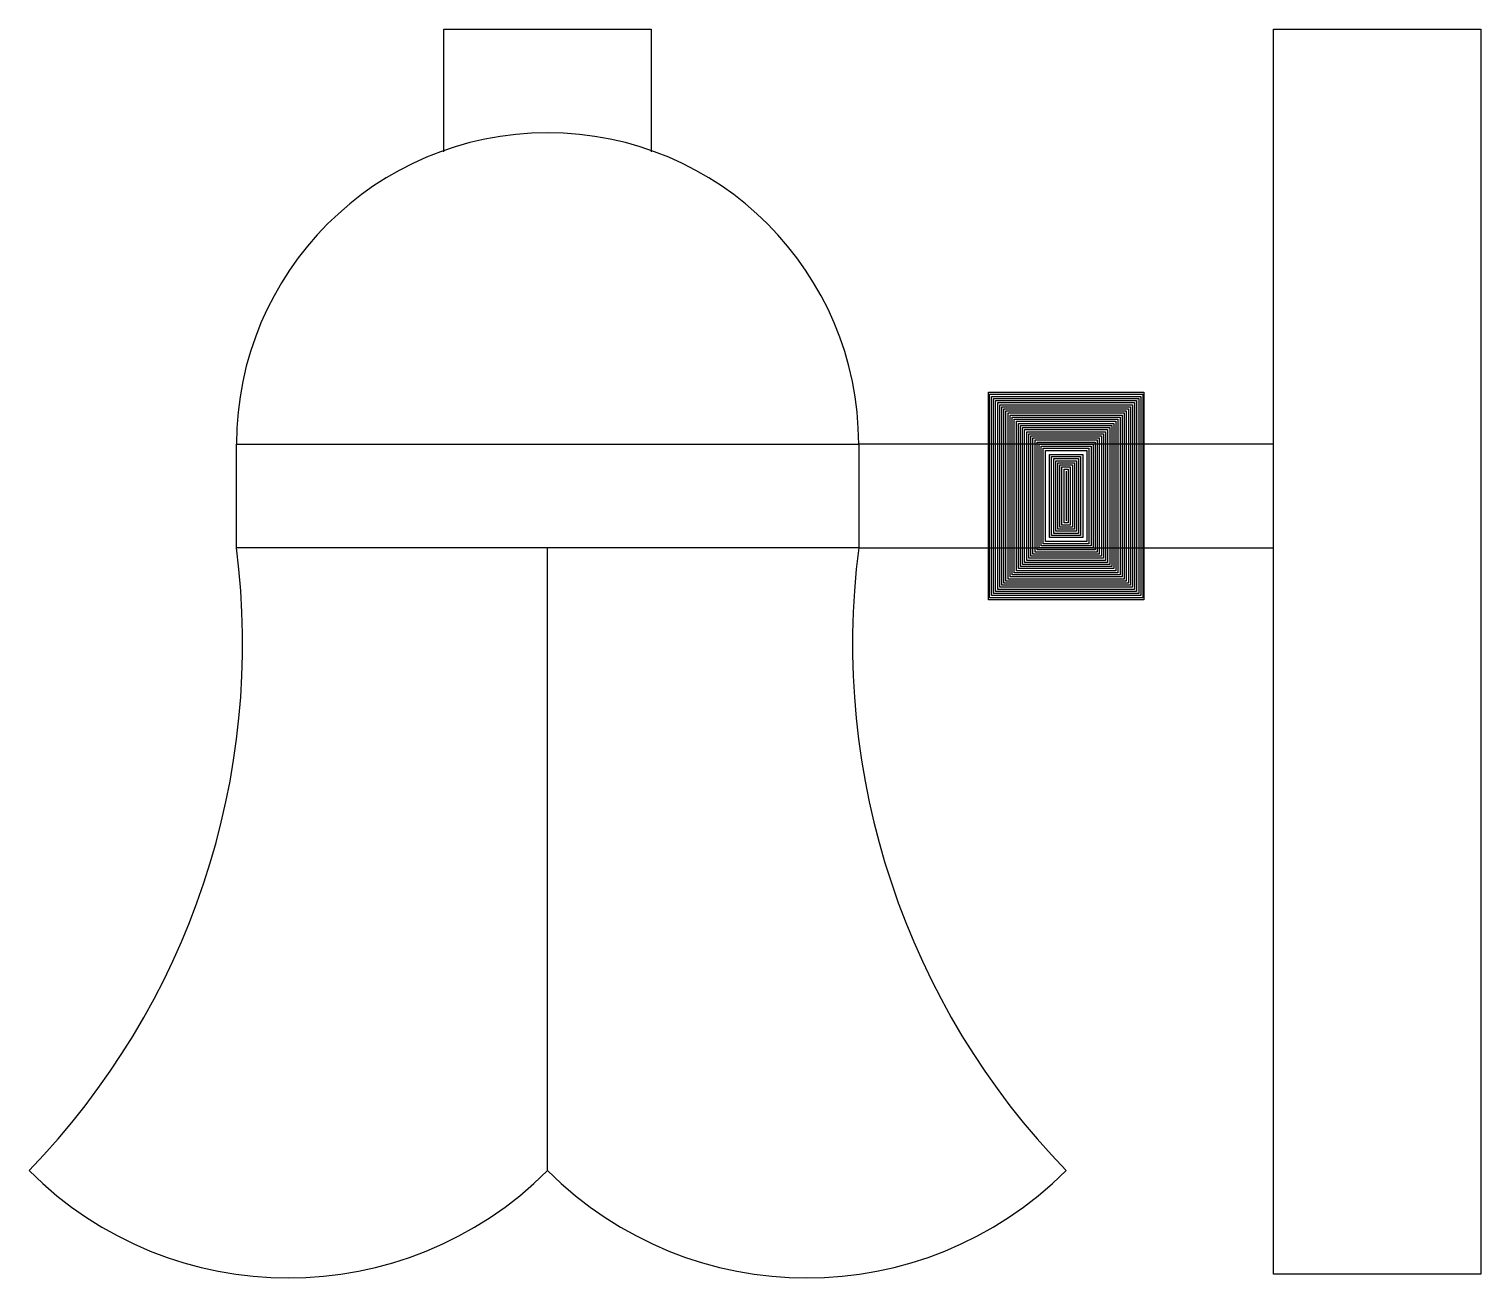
# Model space of a CAD drawing. Extents: x -7 to 0, y -0.02 to 6.
import ezdxf

# ---------------------------------------------------------------- set-up
doc = ezdxf.new("R2010")
doc.units = 0
doc.header["$MEASUREMENT"] = 0
doc.layers.get('0').update_dxf_attribs({"linetype": 'CONTINUOUS'})

msp = doc.modelspace()

# ---------------------------------------------------------------- linework, layer by layer
for p, q in [((-5, 6), (-4, 6)), ((-5, 5.4091), (-5, 6)), ((-4, 6), (-4, 5.4091)), ((-6, 3.5), (-6, 4)), ((-6, 4), (-3, 4)), ((-3, 4), (-3, 3.5)), ((-1, 4), (-3, 4)), ((-2, 3.87), (-2, 3.63)), ((-3, 3.5), (-6, 3.5)), ((-4.5, 0.5), (-4.5, 3.5)), ((-3, 3.5), (-1, 3.5))]:
    msp.add_line(p, q)
for points in [[(-1, 0), (-1, 6), (0, 6), (0, 0)], [(-2.375, 3.25), (-2.375, 4.25), (-1.625, 4.25), (-1.625, 3.25)], [(-2.37, 3.26), (-2.37, 4.24), (-1.63, 4.24), (-1.63, 3.26)], [(-2.36, 3.27), (-2.36, 4.23), (-1.64, 4.23), (-1.64, 3.27)], [(-2.35, 3.28), (-2.35, 4.22), (-1.65, 4.22), (-1.65, 3.28)], [(-2.34, 3.29), (-2.34, 4.21), (-1.66, 4.21), (-1.66, 3.29)], [(-2.33, 3.3), (-2.33, 4.2), (-1.67, 4.2), (-1.67, 3.3)], [(-2.32, 3.31), (-2.32, 4.19), (-1.68, 4.19), (-1.68, 3.31)], [(-2.31, 3.32), (-2.31, 4.18), (-1.69, 4.18), (-1.69, 3.32)], [(-2.3, 3.33), (-2.3, 4.17), (-1.7, 4.17), (-1.7, 3.33)], [(-2.29, 3.34), (-2.29, 4.16), (-1.71, 4.16), (-1.71, 3.34)], [(-2.28, 3.35), (-2.28, 4.15), (-1.72, 4.15), (-1.72, 3.35)], [(-2.27, 3.36), (-2.27, 4.14), (-1.73, 4.14), (-1.73, 3.36)], [(-2.26, 3.37), (-2.26, 4.13), (-1.74, 4.13), (-1.74, 3.37)], [(-2.25, 3.38), (-2.25, 4.12), (-1.75, 4.12), (-1.75, 3.38)], [(-2.24, 3.39), (-2.24, 4.11), (-1.76, 4.11), (-1.76, 3.39)], [(-2.23, 3.4), (-2.23, 4.1), (-1.77, 4.1), (-1.77, 3.4)], [(-2.22, 3.41), (-2.22, 4.09), (-1.78, 4.09), (-1.78, 3.41)], [(-2.21, 3.42), (-2.21, 4.08), (-1.79, 4.08), (-1.79, 3.42)], [(-2.2, 3.43), (-2.2, 4.07), (-1.8, 4.07), (-1.8, 3.43)], [(-2.19, 3.44), (-2.19, 4.06), (-1.81, 4.06), (-1.81, 3.44)], [(-2.18, 3.45), (-2.18, 4.05), (-1.82, 4.05), (-1.82, 3.45)], [(-2.17, 3.46), (-2.17, 4.04), (-1.83, 4.04), (-1.83, 3.46)], [(-2.16, 3.47), (-2.16, 4.03), (-1.84, 4.03), (-1.84, 3.47)], [(-2.15, 3.48), (-2.15, 4.02), (-1.85, 4.02), (-1.85, 3.48)], [(-2.14, 3.49), (-2.14, 4.01), (-1.86, 4.01), (-1.86, 3.49)], [(-2.13, 3.5), (-2.13, 4), (-1.87, 4), (-1.87, 3.5)], [(-2.12, 3.51), (-2.12, 3.99), (-1.88, 3.99), (-1.88, 3.51)], [(-2.11, 3.52), (-2.11, 3.98), (-1.89, 3.98), (-1.89, 3.52)], [(-2.1, 3.53), (-2.1, 3.97), (-1.9, 3.97), (-1.9, 3.53)], [(-2.08, 3.55), (-2.08, 3.95), (-1.92, 3.95), (-1.92, 3.55)], [(-2.07, 3.56), (-2.07, 3.94), (-1.93, 3.94), (-1.93, 3.56)], [(-2.06, 3.57), (-2.06, 3.93), (-1.94, 3.93), (-1.94, 3.57)], [(-2.05, 3.58), (-2.05, 3.92), (-1.95, 3.92), (-1.95, 3.58)], [(-2.04, 3.59), (-2.04, 3.91), (-1.96, 3.91), (-1.96, 3.59)], [(-2.03, 3.6), (-2.03, 3.9), (-1.97, 3.9), (-1.97, 3.6)], [(-2.02, 3.61), (-2.02, 3.89), (-1.98, 3.89), (-1.98, 3.61)], [(-2.01, 3.62), (-2.01, 3.88), (-1.99, 3.88), (-1.99, 3.62)]]:
    msp.add_lwpolyline(points, close=True)
for centre, radius, start, end in [((-4.5, 4), 1.5, 0, 180), ((-9.6117, 3.0372), 3.6412, 315.8287, 7.30143), ((0.6117, 3.0372), 3.6412, 172.6986, 224.1713), ((-5.75, 1.75), 1.7678, 225, 315), ((-3.25, 1.75), 1.7678, 225, 315)]:
    msp.add_arc(centre, radius, start, end)

doc.saveas('drawing.dxf')
